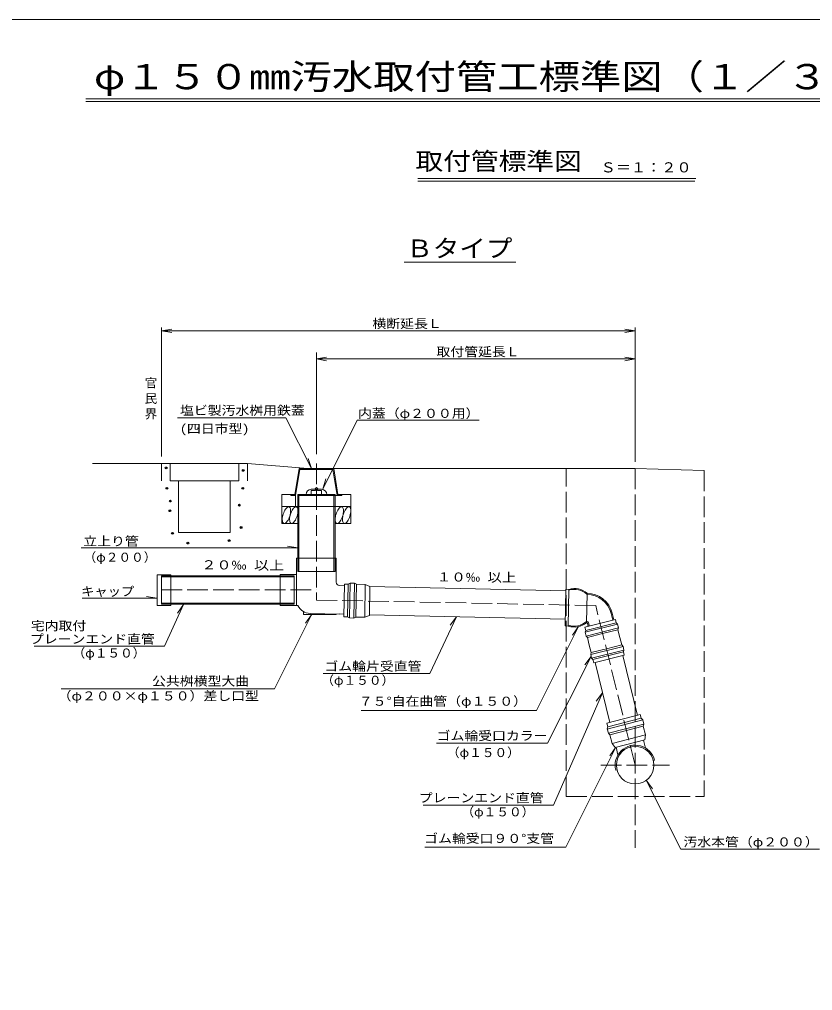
# Model space of a CAD drawing. Units: millimetres on the paper. Extents: x -390 to 406, y -282 to 282.
# Drawn here: x -144.1 to 86.1, y 0 to 282 of the extents above; entities that cross this region are included whole.
import ezdxf
from ezdxf.enums import TextEntityAlignment as Align

# ---------------------------------------------------------------- set-up
doc = ezdxf.new("R2010")
doc.units = ezdxf.units.MM
doc.header["$PDMODE"] = 32
doc.header["$PDSIZE"] = 0.5
doc.linetypes.add('DASHED', pattern=[7.5, 6, -1.5])
for name, color, linetype, lineweight in [('0-1__0-1_0', 7, 'Continuous', 18), ('0-2__0-2_レイヤ1', 7, 'Continuous', 18), ('0-3__0-3_レイヤ2', 7, 'Continuous', 18), ('0-4__0-4_レイヤ3', 7, 'Continuous', 18), ('0-5__0-5_レイヤ4', 7, 'Continuous', 18)]:
    doc.layers.add(name, color=color, linetype=linetype, lineweight=lineweight)
for name, color, linetype in [('0-8__0-9_レイヤ53', 7, 'Continuous'), ('0-A__0-B_レイヤ66', 7, 'Continuous'), ('0-B__0-C_レイヤ67', 7, 'Continuous'), ('0-C__0-D_レイヤ72', 7, 'Continuous'), ('1-2__1-4_レイヤ119', 7, 'Continuous'), ('1-4__1-6_レイヤ129', 7, 'Continuous'), ('1-6__1-8_レイヤ186', 7, 'Continuous'), ('1-7__1-9_レイヤ190', 7, 'Continuous'), ('1-9__1-C_レイヤ200', 7, 'Continuous'), ('1-B__1-E_レイヤ247', 7, 'Continuous')]:
    doc.layers.add(name, color=color, linetype=linetype)
doc.styles.add('ＭＳ ゴシック', font='')
doc.styles.get('ＭＳ ゴシック').set_extended_font_data('MS Gothic')

msp = doc.modelspace()

# ---------------------------------------------------------------- linework, layer by layer
at = {"layer": '0-2__0-2_レイヤ1'}
for p, q in [((-124.846, 258.94), (150.185, 258.94)), ((-124.846, 258.14), (150.128, 258.14)), ((-28.47, 235.786), (12.878, 235.786)), ((52.202, 235.786), (-28.47, 235.786)), ((-28.47, 234.986), (51.979, 234.986)), ((-67.891, 135.663), (-63.291, 135.663)), ((-52.491, 135.663), (-47.891, 135.663))]:
    msp.add_line(p, q, dxfattribs=at)
at = {"layer": '0-3__0-3_レイヤ2'}
msp.add_lwpolyline([(-390.5, 282), (-390.5, -282), (405.5, -282), (405.5, 282)], close=True, dxfattribs=at)
at = {"layer": '0-4__0-4_レイヤ3'}
for p, q in [((-32.473, 211.554), (-0.016, 211.554)), ((-102.891, 155.054), (-102.891, 192.554)), ((-99.891, 192.054), (-102.891, 191.554)), ((31.609, 192.054), (34.609, 191.554)), ((34.609, 153.554), (34.609, 192.554)), ((-102.891, 191.554), (34.609, 191.554)), ((-99.891, 191.054), (-102.891, 191.554)), ((31.609, 191.054), (34.609, 191.554)), ((-66.758, 166.359), (-98.258, 166.359)), ((-59.356, 151.554), (-66.758, 166.359)), ((-56.07, 145.646), (-46.07, 165.646)), ((-46.07, 165.646), (-10.665, 165.646)), ((-107.891, 153.054), (-122.891, 153.054)), ((-102.891, 153.054), (-107.891, 153.054)), ((-80.391, 153.054), (-102.891, 153.054)), ((-102.891, 153.054), (-102.891, 148.054)), ((-100.391, 153.054), (-102.891, 153.054)), ((-100.391, 148.054), (-100.391, 153.054)), ((-80.391, 153.054), (-80.391, 148.054)), ((-77.891, 153.054), (-80.391, 153.054)), ((-59.356, 151.554), (-60.25, 154.461)), ((-62.891, 151.554), (-64.141, 144.054)), ((-62.891, 151.554), (-52.891, 151.554)), ((-62.675, 151.299), (-53.107, 151.299)), ((34.609, 151.554), (-60.391, 151.554)), ((-53.107, 151.299), (-51.857, 143.799)), ((-52.891, 151.554), (-51.641, 144.054)), ((54.609, 151.009), (34.609, 151.554)), ((-97.891, 148.054), (-100.391, 148.054)), ((-82.891, 148.054), (-97.891, 148.054)), ((-97.891, 133.054), (-97.891, 148.054)), ((-82.891, 148.054), (-82.891, 133.054)), ((-80.391, 148.054), (-82.891, 148.054)), ((-55.175, 148.553), (-56.07, 145.646)), ((-67.891, 135.663), (-67.891, 144.054)), ((-67.891, 144.054), (-64.141, 144.054)), ((-65.291, 144.054), (-65.291, 143.799)), ((-63.291, 144.054), (-63.291, 121.669)), ((-63.291, 144.054), (-52.491, 144.054)), ((-59.391, 145.254), (-58.266, 145.254)), ((-59.391, 145.254), (-59.391, 144.054)), ((-57.391, 145.554), (-56.391, 145.554)), ((-56.407, 145.254), (-56.407, 144.054)), ((-52.491, 144.054), (-52.491, 121.669)), ((-51.641, 144.054), (-47.891, 144.054)), ((-50.491, 144.054), (-50.491, 143.799)), ((-47.891, 144.054), (-47.891, 135.663)), ((-65.291, 143.799), (-63.925, 143.799)), ((-63.291, 143.799), (-52.491, 143.799)), ((-62.966, 143.799), (-62.966, 121.669)), ((-52.816, 143.799), (-52.816, 121.669)), ((-52.491, 143.799), (-50.491, 143.799)), ((-62.891, 140.554), (-67.891, 140.554)), ((-52.891, 140.554), (-62.891, 140.554)), ((-47.891, 140.554), (-52.891, 140.554)), ((-82.891, 133.054), (-97.891, 133.054)), ((-63.291, 128.529), (-126.213, 128.529)), ((-63.291, 128.529), (-66.291, 129.029)), ((-52.141, 125.608), (-63.641, 125.608)), ((-63.641, 125.608), (-63.641, 111.832)), ((-52.141, 125.608), (-52.141, 118.599)), ((-52.491, 121.669), (-63.291, 121.669)), ((-104.141, 111.832), (-104.141, 120.756)), ((-100.141, 120.756), (-104.141, 120.756)), ((-102.891, 120.457), (-64.391, 120.457)), ((-102.891, 120.457), (-102.891, 112.207)), ((-102.891, 120.182), (-64.391, 120.182)), ((-100.141, 111.832), (-100.141, 120.756)), ((-68.391, 120.847), (-68.391, 111.832)), ((-63.641, 120.847), (-68.391, 120.847)), ((-64.391, 120.457), (-64.391, 112.207)), ((-51.161, 117.599), (-49.783, 117.571)), ((-49.775, 118.036), (-49.939, 108.531)), ((-48.674, 118.017), (-48.842, 108.512)), ((-48.119, 118.309), (-48.297, 108.201)), ((-46.855, 118.287), (-48.12, 118.309)), ((-46.854, 118.286), (-47.032, 108.178)), ((-46.311, 117.975), (-46.855, 118.287)), ((-46.31, 117.975), (-46.477, 108.469)), ((-43.725, 117.929), (-43.892, 108.425)), ((-42.36, 117.355), (-42.508, 108.95)), ((-42.36, 117.355), (14.472, 116.115)), ((14.298, 105.867), (14.479, 116.525)), ((14.479, 116.525), (15.394, 116.51)), ((15.389, 116.51), (15.298, 111.181)), ((-104.263, 113.945), (-125.895, 113.945)), ((-104.263, 113.945), (-107.263, 114.445)), ((20.498, 106.802), (20.644, 115.38)), ((-100.141, 111.832), (-104.141, 111.832)), ((-102.891, 112.482), (-64.391, 112.482)), ((-102.891, 112.207), (-64.391, 112.207)), ((-96.504, 112.13), (-101.973, 99.967)), ((-98.19, 109.599), (-96.504, 112.13)), ((-63.268, 111.832), (-68.391, 111.832)), ((-61.682, 109.157), (-61.682, 110.077)), ((-52.141, 109.157), (-61.682, 109.157)), ((-59.29, 109.14), (-61.079, 106.68)), ((-51.141, 109.347), (-59.721, 109.518)), ((-52.141, 109.157), (-52.141, 109.367)), ((-51.275, 109.349), (-49.925, 109.322)), ((-48.839, 108.512), (-49.939, 108.531)), ((-48.294, 108.2), (-48.839, 108.512)), ((-47.029, 108.178), (-48.294, 108.2)), ((-42.505, 109.106), (14.332, 107.866)), ((-17.281, 108.571), (-24.968, 92.049)), ((-17.281, 108.571), (-19.07, 106.111)), ((20.021, 105.513), (28.882, 107.723)), ((27.626, 109.492), (28.116, 107.531)), ((27.946, 109.572), (28.436, 107.611)), ((29.117, 106.783), (28.882, 107.723)), ((18.191, 105.693), (6.012, 81.334)), ((18.191, 105.693), (16.402, 103.233)), ((20.255, 104.574), (20.021, 105.513)), ((20.114, 104.04), (29.492, 106.378)), ((20.255, 104.574), (29.117, 106.783)), ((20.384, 102.96), (29.761, 105.298)), ((20.642, 106.799), (20.498, 106.802)), ((20.648, 107.138), (20.504, 107.14)), ((21.012, 105.76), (20.78, 106.689)), ((21.34, 105.842), (21.109, 106.771)), ((25.175, 103.656), (29.62, 104.764)), ((29.492, 106.378), (29.117, 106.783)), ((29.761, 105.298), (29.492, 106.378)), ((29.62, 104.764), (29.761, 105.298)), ((30.17, 102.557), (29.62, 104.764)), ((20.759, 102.555), (20.384, 102.96)), ((20.759, 102.555), (25.175, 103.656)), ((21.309, 100.347), (20.759, 102.555)), ((-101.973, 99.967), (-139.803, 99.967)), ((21.718, 97.606), (31.096, 99.944)), ((21.86, 98.14), (26.276, 99.241)), ((21.988, 96.526), (31.365, 98.864)), ((26.276, 99.241), (30.721, 100.35)), ((21.83, 97.03), (20.041, 94.57)), ((21.718, 97.606), (21.988, 96.526)), ((21.988, 96.526), (22.363, 96.121)), ((22.363, 96.121), (31.224, 98.33)), ((22.363, 96.121), (22.597, 95.182)), ((22.597, 95.182), (31.458, 97.391)), ((31.016, 97.281), (35.299, 79.922)), ((31.224, 98.33), (31.458, 97.391)), ((23.011, 95.285), (27.31, 77.869)), ((-24.968, 92.049), (-55.939, 92.049)), ((25.186, 86.474), (10.905, 53.851)), ((25.186, 86.474), (23.269, 84.08)), ((6.012, 81.334), (-44.906, 81.334)), ((36.104, 80.131), (26.397, 77.617)), ((36.378, 79.078), (26.667, 76.55)), ((36.381, 79.067), (36.104, 80.131)), ((26.671, 76.566), (26.394, 77.631)), ((26.517, 75.958), (26.671, 76.566)), ((36.803, 78.62), (26.52, 75.944)), ((37.128, 77.398), (26.846, 74.722)), ((36.98, 76.791), (27.27, 74.264)), ((36.977, 76.778), (37.131, 77.386)), ((26.835, 74.734), (26.517, 75.958)), ((27.266, 74.278), (26.835, 74.734)), ((27.917, 71.776), (27.266, 74.278)), ((37.625, 74.287), (27.927, 71.763)), ((29.037, 70.64), (27.248, 68.18)), ((28.796, 70.584), (27.917, 71.776)), ((37.443, 72.819), (28.796, 70.584)), ((29.09, 70.66), (29.635, 68.451)), ((37.075, 72.724), (37.646, 70.407)), ((39.884, 66.812), (40.236, 66.902)), ((28.986, 64.008), (29.337, 64.099)), ((39.635, 58.62), (37.846, 61.079)), ((37.846, 61.079), (47.867, 41.039)), ((10.905, 53.851), (-26.925, 53.851)), ((47.867, 41.039), (88.172, 41.039))]:
    msp.add_line(p, q, dxfattribs=at)
at = {"layer": '0-4__0-4_レイヤ3', "color": 1}
for p, q in [((-57.891, 155.735), (-57.891, 185.312)), ((-57.891, 183.427), (-54.936, 183.948)), ((-57.891, 183.427), (34.609, 183.427)), ((-57.891, 183.427), (-54.936, 182.906)), ((34.609, 183.427), (31.655, 183.948)), ((34.609, 183.427), (31.655, 182.906))]:
    msp.add_line(p, q, dxfattribs=at)
at = {"layer": '0-4__0-4_レイヤ3', "linetype": 'DASHED'}
for p, q in [((14.609, 56.332), (14.609, 151.554)), ((34.609, 151.554), (34.609, 41.488)), ((54.609, 151.009), (54.609, 56.332)), ((-102.891, 116.332), (-57.891, 116.332)), ((34.609, 65.458), (23.169, 111.792)), ((24.609, 65.458), (44.609, 65.458)), ((14.609, 56.332), (54.609, 56.332))]:
    msp.add_line(p, q, dxfattribs=at)
at = {"layer": '0-4__0-4_レイヤ3'}
for points in [[(-60.391, 151.554), (-77.891, 153.054), (-77.891, 148.054)], [(-62.675, 151.299), (-63.925, 143.799), (-63.925, 140.554)], [(-59.391, 145.554), (-58.391, 145.554), (-57.891, 146.054), (-57.391, 145.554)], [(-58.266, 145.254), (-57.891, 145.63), (-57.515, 145.254), (-56.391, 145.254)], [(-48.12, 118.309), (-48.675, 118.016), (-49.775, 118.036)], [(-42.361, 117.355), (-43.726, 117.929), (-46.311, 117.975)], [(15.303, 111.18), (15.213, 105.851), (14.298, 105.867)], [(-59.29, 109.14), (-70.03, 87.66), (-131.954, 87.66)], [(-42.505, 108.951), (-43.89, 108.425), (-46.474, 108.47), (-47.029, 108.178)], [(20.384, 102.96), (20.114, 104.04), (20.255, 104.574)], [(30.17, 102.557), (30.721, 100.35), (31.096, 99.944)], [(21.309, 100.347), (21.86, 98.14), (21.718, 97.606)], [(31.096, 99.944), (31.365, 98.864), (31.224, 98.33)], [(21.83, 97.03), (9.181, 71.869), (-23.083, 71.869)], [(37.131, 77.386), (36.812, 78.61), (36.381, 79.067)], [(37.442, 72.807), (37.628, 74.276), (36.977, 76.778)], [(29.037, 70.638), (14.537, 41.637), (-26.476, 41.637)]]:
    msp.add_lwpolyline(points, dxfattribs=at)
at = {"layer": '0-4__0-4_レイヤ3', "linetype": 'DASHED'}
msp.add_lwpolyline([(-57.891, 153.054), (-57.891, 113.413), (23.169, 111.792)], dxfattribs=at)
at = {"layer": '0-4__0-4_レイヤ3'}
msp.add_circle((34.609, 65.458), 5.445, dxfattribs=at)
for centre, radius, start, end in [((-59.391, 144.054), 1.5, 90, 179.99998), ((-56.391, 144.054), 1.5, 0, 90), ((-51.141, 118.599), 1, 179.99998, 268.85419), ((16.988, 111.152), 5.356, 47.40678, 107.41927), ((16.988, 111.152), 5.59, 49.15094, 106.56971), ((20.511, 107.719), 7.333, 14, 89), ((20.511, 107.719), 7.663, 14, 89), ((-59.641, 113.517), 4, 204.91719, 268.85419), ((16.988, 111.152), 5.304, 250.50333, 311.53387), ((16.988, 111.152), 5.59, 251.48271, 308.90149), ((20.639, 106.654), 0.145, 14, 89), ((20.639, 106.654), 0.484, 14, 89), ((34.611, 65.455), 5.808, 14.4267, 194.4267)]:
    msp.add_arc(centre, radius, start, end, dxfattribs=at)
at = {"layer": '0-5__0-5_レイヤ4'}
for points in [[(-65.843, 140.447), (-66.02, 140.463), (-66.214, 140.405), (-66.42, 140.277), (-66.632, 140.082), (-66.842, 139.825), (-67.044, 139.514), (-67.233, 139.159), (-67.402, 138.771), (-67.547, 138.362), (-67.663, 137.943), (-67.746, 137.528), (-67.794, 137.129), (-67.806, 136.759), (-67.781, 136.428), (-67.719, 136.146), (-67.624, 135.923), (-67.497, 135.765), (-67.343, 135.677), (-67.166, 135.661), (-66.971, 135.718), (-66.765, 135.846), (-66.554, 136.042), (-66.344, 136.299), (-66.142, 136.61), (-65.953, 136.964), (-65.784, 137.352), (-65.639, 137.762), (-65.523, 138.18), (-65.44, 138.596), (-65.392, 138.994), (-65.38, 139.365), (-65.405, 139.696), (-65.466, 139.977), (-65.562, 140.2), (-65.689, 140.358)], [(-63.718, 140.447), (-63.895, 140.463), (-64.089, 140.405), (-64.295, 140.277), (-64.507, 140.082), (-64.717, 139.825), (-64.919, 139.514), (-65.108, 139.159), (-65.277, 138.771), (-65.422, 138.362), (-65.538, 137.943), (-65.621, 137.528), (-65.669, 137.129), (-65.681, 136.759), (-65.656, 136.428), (-65.594, 136.146), (-65.499, 135.923), (-65.372, 135.765), (-65.218, 135.677), (-65.041, 135.661), (-64.846, 135.718), (-64.64, 135.846), (-64.429, 136.042), (-64.219, 136.299), (-64.017, 136.61), (-63.828, 136.964), (-63.659, 137.352), (-63.514, 137.762), (-63.398, 138.18), (-63.315, 138.596), (-63.267, 138.994), (-63.255, 139.365), (-63.28, 139.696), (-63.341, 139.977), (-63.437, 140.2), (-63.564, 140.358)], [(-50.5, 140.447), (-50.677, 140.463), (-50.872, 140.405), (-51.078, 140.277), (-51.289, 140.082), (-51.499, 139.825), (-51.702, 139.514), (-51.89, 139.159), (-52.06, 138.771), (-52.204, 138.362), (-52.32, 137.943), (-52.403, 137.528), (-52.451, 137.129), (-52.463, 136.759), (-52.438, 136.428), (-52.377, 136.146), (-52.281, 135.923), (-52.155, 135.765), (-52, 135.677), (-51.823, 135.661), (-51.629, 135.718), (-51.423, 135.846), (-51.212, 136.042), (-51.002, 136.299), (-50.799, 136.61), (-50.61, 136.964), (-50.441, 137.352), (-50.296, 137.762), (-50.181, 138.18), (-50.097, 138.596), (-50.049, 138.994), (-50.038, 139.365), (-50.063, 139.696), (-50.124, 139.977), (-50.219, 140.2), (-50.346, 140.358)], [(-48.375, 140.447), (-48.553, 140.463), (-48.747, 140.405), (-48.953, 140.277), (-49.164, 140.082), (-49.374, 139.825), (-49.577, 139.514), (-49.765, 139.159), (-49.935, 138.771), (-50.079, 138.362), (-50.195, 137.943), (-50.278, 137.528), (-50.327, 137.129), (-50.338, 136.759), (-50.313, 136.428), (-50.252, 136.146), (-50.156, 135.923), (-50.03, 135.765), (-49.875, 135.677), (-49.698, 135.661), (-49.504, 135.718), (-49.298, 135.846), (-49.087, 136.042), (-48.877, 136.299), (-48.674, 136.61), (-48.485, 136.964), (-48.316, 137.352), (-48.171, 137.762), (-48.056, 138.18), (-47.972, 138.596), (-47.924, 138.994), (-47.913, 139.365), (-47.938, 139.696), (-47.999, 139.977), (-48.094, 140.2), (-48.221, 140.358)]]:
    msp.add_lwpolyline(points, close=True, dxfattribs=at)
at = {"layer": '0-8__0-9_レイヤ53'}
msp.add_point((-79.767, 134.462), dxfattribs=at)
at = {"layer": '0-A__0-B_レイヤ66'}
for p in [(-101.287, 145.84), (-79.273, 145.84)]:
    msp.add_point(p, dxfattribs=at)
at = {"layer": '0-B__0-C_レイヤ67'}
msp.add_point((-80.262, 140.944), dxfattribs=at)
at = {"layer": '0-C__0-D_レイヤ72'}
msp.add_point((-101.534, 151.776), dxfattribs=at)
at = {"layer": '1-2__1-4_レイヤ119'}
msp.add_point((-95.227, 129.937), dxfattribs=at)
at = {"layer": '1-4__1-6_レイヤ129'}
msp.add_point((-100.421, 139.336), dxfattribs=at)
at = {"layer": '1-6__1-8_レイヤ186'}
msp.add_point((-99.679, 132.781), dxfattribs=at)
at = {"layer": '1-7__1-9_レイヤ190'}
msp.add_point((-100.298, 142.13), dxfattribs=at)
at = {"layer": '1-9__1-C_レイヤ200'}
msp.add_point((-79.149, 151.034), dxfattribs=at)
at = {"layer": '1-B__1-E_レイヤ247'}
msp.add_point((-83.23, 130.679), dxfattribs=at)

# ---------------------------------------------------------------- texts
at = {"layer": '0-1__0-1_0', "style": 'ＭＳ ゴシック', "width": 1.15}
for s, p in [('塩ビ製汚水桝用鉄蓋', (-97.508, 166.392)), ('(四日市型)', (-97.508, 161.088))]:
    msp.add_text(s, height=2.566, dxfattribs=at).set_placement(p, align=Align.BOTTOM_LEFT)
at = {"layer": '0-2__0-2_レイヤ1', "style": 'ＭＳ ゴシック'}
for s, height, width, p in [('φ１５０mm汚水取付管工標準図（１／３）', 7.331, 1.2, (-122.48, 259.518)), ('取付管標準図', 5.132, 1.15, (-29.165, 236.722)), ('Ｓ＝１：２０', 2.933, 1.1, (24.591, 236.7))]:
    msp.add_text(s, height=height, dxfattribs=dict(at, width=width)).set_placement(p, align=Align.BOTTOM_LEFT)
at = {"layer": '0-4__0-4_レイヤ3', "style": 'ＭＳ ゴシック'}
for s, height, width, p in [('Ｂタイプ', 5.132, 1.1, (-31.818, 211.422)), ('横断延長Ｌ', 2.566, 1.15, (-41.641, 191.587)), ('官', 2.566, 1.05, (-107.774, 174.357)), ('民', 2.566, 1.05, (-107.774, 169.862)), ('内蓋（φ２００用）', 2.566, 1.15, (-45.819, 165.535)), ('界', 2.566, 1.05, (-107.774, 165.349)), ('立上り管', 2.566, 1.15, (-125.556, 128.412)), ('（φ２００）', 2.566, 1.05, (-125.504, 123.753)), ('キャップ', 2.566, 1.1, (-126.195, 113.827)), ('宅内取付', 2.566, 1.15, (-140.804, 103.841)), ('プレーンエンド直管', 2.566, 1.15, (-141.055, 100)), ('（φ１５０）', 2.566, 1.05, (-128.691, 95.934)), ('ゴム輪片受直管', 2.566, 1.15, (-55.576, 92.083)), ('（φ１５０）', 2.566, 1.05, (-56.486, 88.017)), ('ゴム輪受口カラー', 2.566, 1.15, (-23.024, 71.915)), ('（φ１５０）', 2.566, 1.05, (-20.024, 67.036)), ('プレーンエンド直管', 2.566, 1.15, (-28.177, 53.884)), ('（φ１５０）', 2.566, 1.05, (-15.813, 49.818)), ('ゴム輪受口９０°支管', 2.566, 1.15, (-26.633, 42.103)), ('汚水本管（φ２００）', 2.566, 1.15, (48.617, 41.072))]:
    msp.add_text(s, height=height, dxfattribs=dict(at, width=width)).set_placement(p, align=Align.BOTTOM_LEFT)
at = {"layer": '0-4__0-4_レイヤ3', "color": 1, "style": 'ＭＳ ゴシック', "width": 1.15}
msp.add_text('取付管延長Ｌ', height=2.566, dxfattribs=at).set_placement((-23.067, 183.427), align=Align.BOTTOM_LEFT)
at = {"layer": '0-5__0-5_レイヤ4', "style": 'ＭＳ ゴシック'}
for s, width, p in [('２０‰ 以上', 1.25, (-91.311, 121.574)), ('１０‰ 以上', 1.2, (-22.963, 118.047))]:
    msp.add_text(s, height=2.566, rotation=359.5, dxfattribs=dict(at, width=width)).set_placement(p, align=Align.BOTTOM_LEFT)
at = {"layer": '0-5__0-5_レイヤ4', "style": 'ＭＳ ゴシック', "width": 1.15}
for s, p in [('公共桝横型大曲', (-105.609, 87.777)), ('（φ２００×φ１５０）差し口型', (-133.013, 83.479)), ('７５°自在曲管（φ１５０）', (-45.583, 81.942))]:
    msp.add_text(s, height=2.566, dxfattribs=at).set_placement(p, align=Align.BOTTOM_LEFT)

doc.saveas('drawing.dxf')
